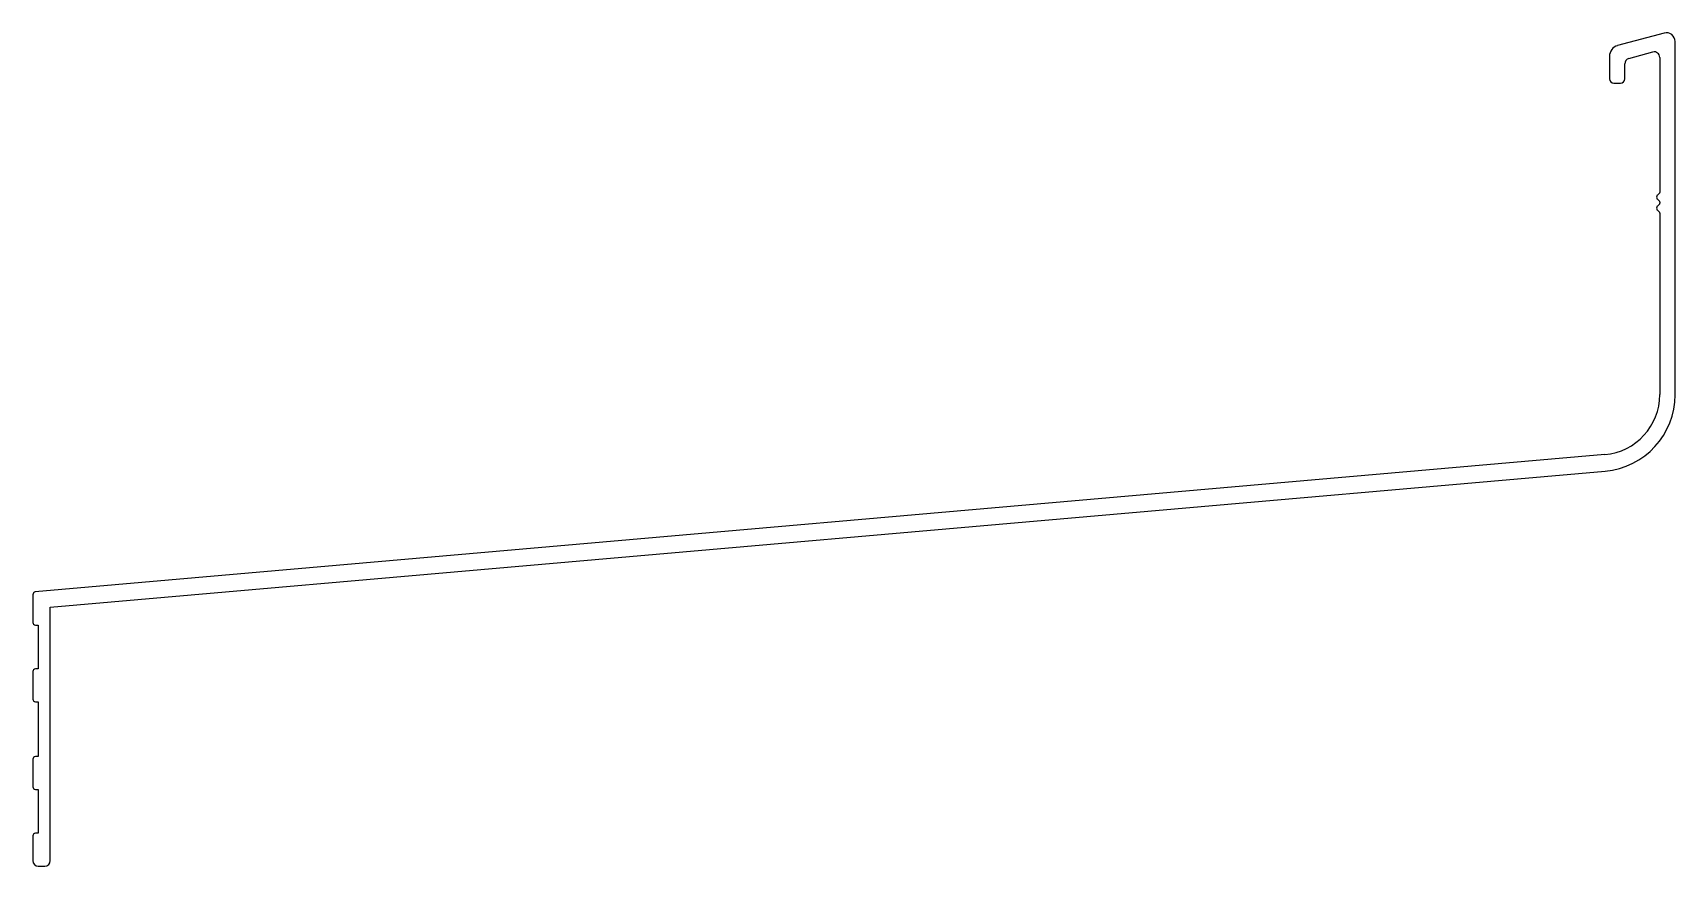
# Model space of a CAD drawing. Extents: x 1609 to 1759, y 1524 to 1600.
import ezdxf

# ---------------------------------------------------------------- set-up
doc = ezdxf.new("R2010")
doc.units = 0
doc.layers.get('0').update_dxf_attribs({"linetype": 'CONTINUOUS'})

msp = doc.modelspace()

# ---------------------------------------------------------------- linework, layer by layer
at = {"linetype": 'CONTINUOUS'}
for p, q in [((1757.81, 1600.21), (1753.55, 1599.07)), ((1758.81, 1567.21), (1758.81, 1599.44)), ((1752.81, 1598.1), (1752.81, 1596.04)), ((1754.58, 1597.9), (1756.78, 1598.49)), ((1757.41, 1598), (1757.41, 1585.68)), ((1754.21, 1596.04), (1754.21, 1597.41)), ((1753.21, 1595.64), (1753.81, 1595.64)), ((1757.38, 1585.61), (1757.19, 1585.41)), ((1757.19, 1585.06), (1757.38, 1584.86)), ((1757.38, 1584.61), (1757.19, 1584.41)), ((1757.19, 1584.06), (1757.38, 1583.86)), ((1757.41, 1584.79), (1757.41, 1584.68)), ((1757.41, 1583.79), (1757.41, 1567.22)), ((1752.39, 1561.74), (1609.04, 1549.2)), ((1610.41, 1547.81), (1752.42, 1560.24)), ((1608.81, 1548.95), (1608.81, 1546.43)), ((1610.41, 1524.68), (1610.41, 1547.81)), ((1609.06, 1546.18), (1609.31, 1546.18)), ((1609.31, 1546.18), (1609.31, 1542.18)), ((1609.31, 1542.18), (1609.06, 1542.18)), ((1608.81, 1541.93), (1608.81, 1539.43)), ((1609.06, 1539.18), (1609.31, 1539.18)), ((1609.31, 1539.18), (1609.31, 1534.18)), ((1608.81, 1533.93), (1608.81, 1531.43)), ((1609.31, 1534.18), (1609.06, 1534.18)), ((1609.06, 1531.18), (1609.31, 1531.18)), ((1609.31, 1531.18), (1609.31, 1527.18)), ((1609.31, 1527.18), (1609.06, 1527.18)), ((1608.81, 1526.93), (1608.81, 1524.68)), ((1609.31, 1524.18), (1609.91, 1524.18))]:
    msp.add_line(p, q, dxfattribs=at)
for centre, radius, start, end in [((1753.81, 1598.1), 1, 105, 180), ((1758.01, 1599.44), 0.8, 360, 105), ((1754.71, 1597.41), 0.5, 105, 180), ((1756.91, 1598), 0.5, 360, 105), ((1753.21, 1596.04), 0.4, 180, 270), ((1753.81, 1596.04), 0.4, 270, 0), ((1757.31, 1585.68), 0.1, 315, 0), ((1757.36, 1585.24), 0.25, 135, 225), ((1757.36, 1584.24), 0.25, 135, 225), ((1757.31, 1584.79), 0.1, 0, 45), ((1757.31, 1584.68), 0.1, 315, 0), ((1757.31, 1583.79), 0.1, 0, 45), ((1751.91, 1567.22), 5.5, 275, 0), ((1751.81, 1567.21), 7, 275, 0), ((1609.06, 1548.95), 0.25, 95, 180), ((1609.06, 1546.43), 0.25, 180, 270), ((1609.06, 1541.93), 0.25, 90, 180), ((1609.06, 1539.43), 0.25, 180, 270), ((1609.06, 1533.93), 0.25, 90, 180), ((1609.06, 1531.43), 0.25, 180, 270), ((1609.06, 1526.93), 0.25, 90, 180), ((1609.31, 1524.68), 0.5, 180, 270), ((1609.91, 1524.68), 0.5, 270, 0)]:
    msp.add_arc(centre, radius, start, end, dxfattribs=at)

doc.saveas('drawing.dxf')
